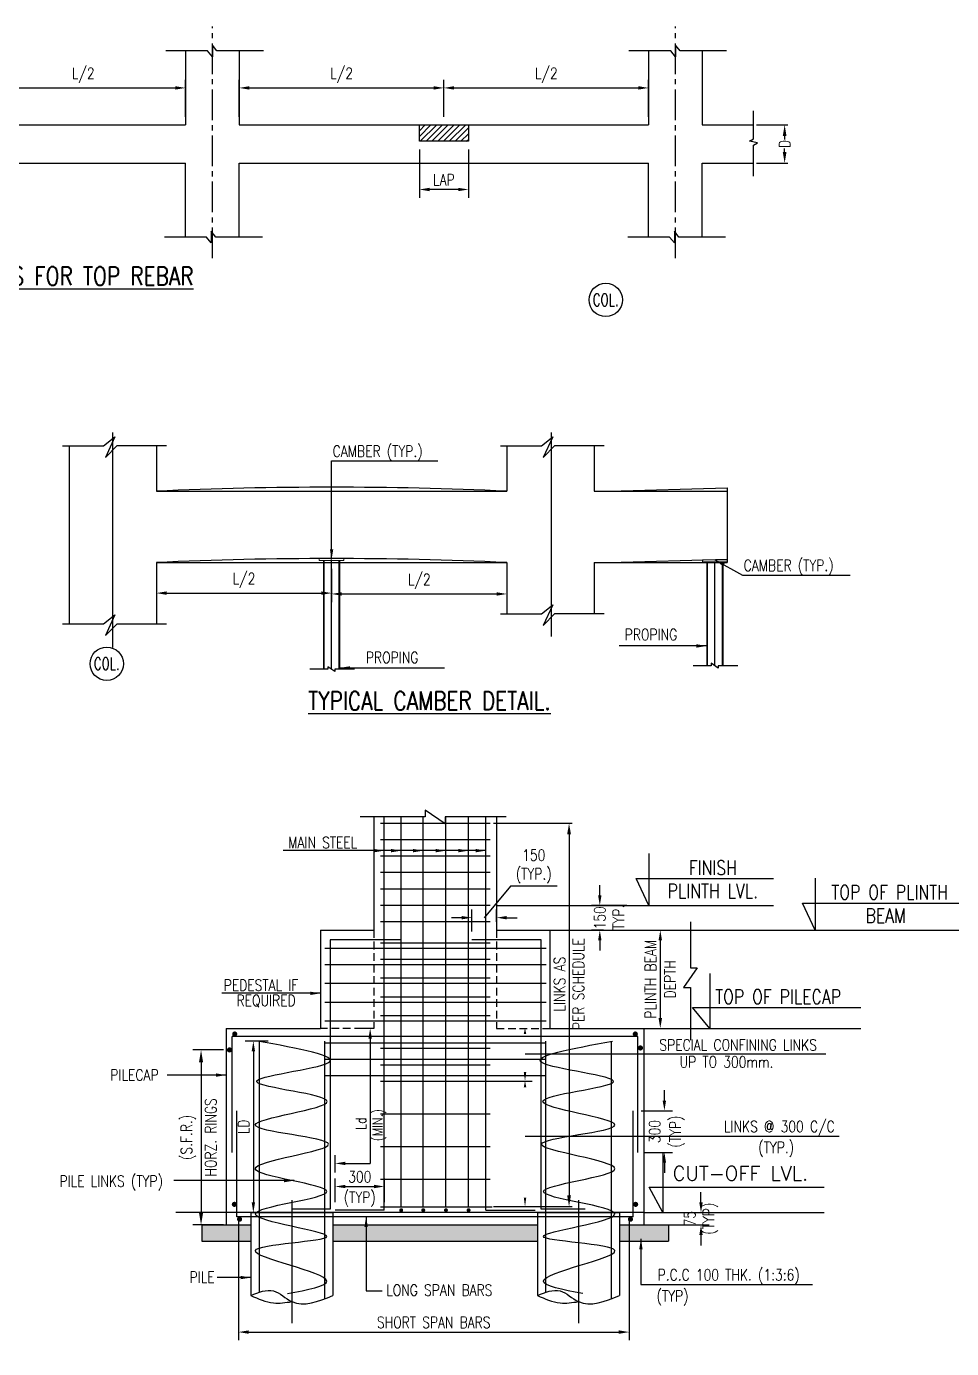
# Model space of a CAD drawing. Extents: x 324505 to 1272425, y -526289 to -156124.
# Drawn here: x 481814 to 504406, y -343049 to -310751 of the extents above; entities that cross this region are included whole.
import ezdxf
from ezdxf.enums import TextEntityAlignment as Align
from ezdxf.lldxf.tags import DXFTag

# ---------------------------------------------------------------- set-up
doc = ezdxf.new("R2010")
doc.units = 0
doc.header["$LTSCALE"] = 500
doc.header["$MEASUREMENT"] = 0
doc.header["$PDMODE"] = 35
doc.header["$PDSIZE"] = -15
doc.linetypes.add('CENTER2', pattern=[1.125, 0.75, -0.125, 0.125, -0.125])
doc.linetypes.add('HIDDEN2', pattern=[0.1875, 0.125, -0.0625])
doc.layers.get('DEFPOINTS').update_dxf_attribs({"color": 4})
for name, color, linetype in [('BEAM', 4, 'Continuous'), ('CEN', 8, 'CENTER'), ('COL', 1, 'Continuous'), ('col & circal', 8, 'CENTER2'), ('CUTOUT2', 9, 'Continuous'), ('DIM', 5, 'Continuous'), ('DIM1', 5, 'Continuous'), ('FOOT', 4, 'Continuous'), ('hat', 8, 'Continuous'), ('level', 3, 'Continuous'), ('LEVEL SECTION', 3, 'Continuous'), ('LINK', 2, 'Continuous'), ('P.C.C', 8, 'Continuous'), ('S- PILE', 2, 'HIDDEN'), ('S-COLUMN', 1, 'Continuous'), ('S-COLUMN CIRCLE', 9, 'Continuous'), ('S-COLUMN NO', 2, 'Continuous'), ('S-CONCRET LINE', 4, 'Continuous'), ('S-DIM-1', 5, 'Continuous'), ('S-GRIDE LINE', 8, 'CENTER'), ('S-R.C.C. PILE', 2, 'HIDDEN'), ('S-R.C.C. PILE CAP', 40, 'Continuous'), ('S-REINFORCEMENT', 6, 'Continuous'), ('S-TEXT-1', 4, 'Continuous'), ('S-TITLE', 6, 'Continuous'), ('TEXT NORMAL', 4, 'Continuous'), ('TXT1', 2, 'Continuous')]:
    doc.layers.add(name, color=color, linetype=linetype)
doc.layers.add('FOOTING TEXT', color=1, linetype='Continuous', lineweight=9)
doc.styles.add('ROMAND', font='simplex.shx')
doc.styles.add('ROMANS', font='simplex.shx', dxfattribs={"width": 0.8, "height": 275, "bigfont": 'bigfont.shx'})
doc.styles.add('ROMANS22', font='simplex.shx', dxfattribs={"width": 0.8})
doc.styles.add('ROMENT', font='simplex.shx', dxfattribs={"bigfont": 'bigfont.shx'})
tags = doc.linetypes.add('CENTER', pattern=[2, 1.25, -0.25, 0.25, -0.25]).pattern_tags.tags
tags[10:11] = [DXFTag(74, 4), DXFTag(75, 0), DXFTag(340, '0'), DXFTag(46, 1.0), DXFTag(50, 0.0), DXFTag(44, 0.0), DXFTag(45, 0.0)]
tags[8:9] = [DXFTag(74, 4), DXFTag(75, 0), DXFTag(340, '0'), DXFTag(46, 1.0), DXFTag(50, 0.0), DXFTag(44, 0.0), DXFTag(45, 0.0)]
tags[6:7] = [DXFTag(74, 4), DXFTag(75, 0), DXFTag(340, '0'), DXFTag(46, 1.0), DXFTag(50, 0.0), DXFTag(44, 0.0), DXFTag(45, 0.0)]
tags[4:5] = [DXFTag(74, 4), DXFTag(75, 0), DXFTag(340, '0'), DXFTag(46, 1.0), DXFTag(50, 0.0), DXFTag(44, 0.0), DXFTag(45, 0.0)]
tags = doc.linetypes.add('HIDDEN', pattern=[0.375, 0.25, -0.125]).pattern_tags.tags
tags[6:7] = [DXFTag(74, 4), DXFTag(75, 0), DXFTag(340, '0'), DXFTag(46, 1.0), DXFTag(50, 0.0), DXFTag(44, 0.0), DXFTag(45, 0.0)]
tags[4:5] = [DXFTag(74, 4), DXFTag(75, 0), DXFTag(340, '0'), DXFTag(46, 1.0), DXFTag(50, 0.0), DXFTag(44, 0.0), DXFTag(45, 0.0)]
doc.dimstyles.new('Copy of INT2TIMES', dxfattribs={"dimtxt": 300, "dimasz": 275, "dimexe": 75, "dimexo": 75, "dimgap": 40, "dimtad": 1, "dimdec": 0, "dimlfac": 0.5, "dimrnd": 5, "dimzin": 0, "dimdsep": 46, "dimtxsty": 'ROMANS', "dimcen": -1, "dimclrd": 5, "dimclre": 5, "dimclrt": 4, "dimadec": 0, "dimazin": 0, "dimtfac": 1, "dimtdec": 0, "dimtix": 1, "dimtofl": 0, "dimtmove": 2, "dimatfit": 3, "dimfxl": 0, "dimtolj": 1, "dimtzin": 0, "dimarcsym": 0})
doc.dimstyles.new('DIM 4-100', dxfattribs={"dimscale": 100, "dimtxt": 2.5, "dimasz": 2.5, "dimexe": 1, "dimexo": 1, "dimgap": 1, "dimtad": 1, "dimdec": 0, "dimlfac": 0.25, "dimzin": 0, "dimdsep": 46, "dimtxsty": 'ROMANS22', "dimcen": 2.5, "dimclrd": 5, "dimclre": 5, "dimclrt": 4, "dimadec": 0, "dimazin": 0, "dimtfac": 1, "dimtdec": 0, "dimtmove": 0, "dimatfit": 3, "dimfxl": 0, "dimtolj": 1, "dimtzin": 0, "dimarcsym": 0})
doc.dimstyles.new('dim100', dxfattribs={"dimtxt": 250, "dimasz": 250, "dimexe": 200, "dimexo": 200, "dimgap": 100, "dimtad": 1, "dimdec": 0, "dimzin": 0, "dimdsep": 46, "dimtxsty": 'ROMANS', "dimcen": 0, "dimclrd": 5, "dimclre": 5, "dimclrt": 4, "dimadec": 0, "dimazin": 0, "dimtfac": 1, "dimtdec": 0, "dimtix": 1, "dimtofl": 0, "dimtmove": 2, "dimatfit": 3, "dimfxl": 0, "dimtolj": 1, "dimtzin": 0, "dimlwd": -1, "dimlwe": -1, "dimarcsym": 0})
doc.dimstyles.new('dim25', dxfattribs={"dimtxt": 250, "dimasz": 250, "dimexe": 200, "dimexo": 200, "dimgap": 100, "dimtad": 1, "dimdec": 0, "dimlfac": 0.25, "dimzin": 0, "dimdsep": 46, "dimtxsty": 'ROMANS', "dimcen": 0, "dimclrd": 5, "dimclre": 5, "dimclrt": 4, "dimadec": 0, "dimazin": 0, "dimtfac": 1, "dimtdec": 0, "dimtix": 1, "dimtofl": 0, "dimtmove": 2, "dimatfit": 3, "dimfxl": 0, "dimtolj": 1, "dimtzin": 0, "dimlwd": -1, "dimlwe": -1, "dimarcsym": 0})
doc.dimstyles.new('dim33.33', dxfattribs={"dimtxt": 250, "dimasz": 250, "dimexe": 200, "dimexo": 200, "dimgap": 100, "dimtad": 1, "dimdec": 0, "dimlfac": 0.333331, "dimzin": 0, "dimdsep": 46, "dimtxsty": 'ROMANS', "dimcen": 0, "dimclrd": 5, "dimclre": 5, "dimclrt": 4, "dimadec": 0, "dimazin": 0, "dimtfac": 1, "dimtdec": 0, "dimtix": 1, "dimtofl": 0, "dimtmove": 2, "dimatfit": 3, "dimfxl": 0, "dimtolj": 1, "dimtzin": 0, "dimlwd": -1, "dimlwe": -1, "dimarcsym": 0})

# ---------------------------------------------------------------- blocks, each defined once
blk = doc.blocks.new('*D114')
at = {"layer": 'DEFPOINTS', "color": 0}
for p in [(499566, -313156), (500330, -313156), (499566, -314090)]:
    blk.add_point(p, dxfattribs=at)
at = {"layer": 'DIM', "color": 5, "lineweight": -2, "ltscale": 2}
for p, q in [((499641, -313156), (500405, -313156)), ((500330, -313431), (500330, -313509)), ((500330, -313815), (500330, -313736)), ((499641, -314090), (500405, -314090))]:
    blk.add_line(p, q, dxfattribs=at)
at = {"layer": 'DIM', "color": 5}
for points in [[(500376, -313431), (500284, -313431), (500330, -313156)], [(500284, -313815), (500376, -313815), (500330, -314090)]]:
    blk.add_solid(points, dxfattribs=at)
at = {"layer": 'DIM', "color": 4, "insert": (500330, -313623), "char_height": 275, "attachment_point": 5, "rotation": 90, "style": 'ROMANS'}
blk.add_mtext('\\A1;{D}', dxfattribs=at)
blk = doc.blocks.new('*D119')
at = {"layer": 'DEFPOINTS', "color": 0}
for p in [(485700, -312253), (480700, -313156), (485700, -313156)]:
    blk.add_point(p, dxfattribs=at)
at = {"layer": 'S-DIM-1', "color": 5}
for p, q in [((480700, -312956), (480700, -312053)), ((480950, -312253), (485450, -312253)), ((485700, -312956), (485700, -312053))]:
    blk.add_line(p, q, dxfattribs=at)
for points in [[(480950, -312211), (480950, -312294), (480700, -312253)], [(485450, -312294), (485450, -312211), (485700, -312253)]]:
    blk.add_solid(points, dxfattribs=at)
at = {"layer": 'S-DIM-1', "color": 4, "insert": (483200, -311943), "char_height": 275, "attachment_point": 5, "style": 'ROMANS'}
blk.add_mtext('\\A1;L/2', dxfattribs=at)
blk = doc.blocks.new('*D120')
at = {"layer": 'DEFPOINTS', "color": 0}
for p in [(492009, -312253), (487009, -313156), (492009, -313156)]:
    blk.add_point(p, dxfattribs=at)
at = {"layer": 'S-DIM-1', "color": 5}
for p, q in [((487009, -312956), (487009, -312053)), ((487259, -312253), (491759, -312253)), ((492009, -312956), (492009, -312053))]:
    blk.add_line(p, q, dxfattribs=at)
for points in [[(487259, -312211), (487259, -312294), (487009, -312253)], [(491759, -312294), (491759, -312211), (492009, -312253)]]:
    blk.add_solid(points, dxfattribs=at)
at = {"layer": 'S-DIM-1', "color": 4, "insert": (489509, -311943), "char_height": 275, "attachment_point": 5, "style": 'ROMANS'}
blk.add_mtext('\\A1;L/2', dxfattribs=at)
blk = doc.blocks.new('*D121')
at = {"layer": 'DEFPOINTS', "color": 0}
for p in [(497009, -312253), (492009, -313156), (497009, -313156)]:
    blk.add_point(p, dxfattribs=at)
at = {"layer": 'S-DIM-1', "color": 5}
for p, q in [((492009, -312956), (492009, -312053)), ((492259, -312253), (496759, -312253)), ((497009, -312956), (497009, -312053))]:
    blk.add_line(p, q, dxfattribs=at)
for points in [[(492259, -312211), (492259, -312294), (492009, -312253)], [(496759, -312294), (496759, -312211), (497009, -312253)]]:
    blk.add_solid(points, dxfattribs=at)
at = {"layer": 'S-DIM-1', "color": 4, "insert": (494509, -311943), "char_height": 275, "attachment_point": 5, "style": 'ROMANS'}
blk.add_mtext('\\A1;L/2', dxfattribs=at)
blk = doc.blocks.new('*D128')
at = {"layer": 'DEFPOINTS', "color": 0}
for p in [(491409, -313557), (492609, -313557), (491409, -314734)]:
    blk.add_point(p, dxfattribs=at)
at = {"layer": 'S-DIM-1', "color": 5}
for p, q in [((491409, -313757), (491409, -314934)), ((492609, -313757), (492609, -314934)), ((492359, -314734), (491659, -314734))]:
    blk.add_line(p, q, dxfattribs=at)
for points in [[(491659, -314693), (491659, -314776), (491409, -314734)], [(492359, -314776), (492359, -314693), (492609, -314734)]]:
    blk.add_solid(points, dxfattribs=at)
at = {"layer": 'S-DIM-1', "color": 4, "insert": (492009, -314497), "char_height": 275, "attachment_point": 5, "style": 'ROMANS'}
blk.add_mtext('\\A1;LAP', dxfattribs=at)
blk = doc.blocks.new('*D141')
at = {"layer": 'DEFPOINTS', "color": 0}
for p in [(495816, -332228), (496678, -332228), (496105, -332828)]:
    blk.add_point(p, dxfattribs=at)
at = {"layer": 'S-DIM-1', "color": 5}
for p, q in [((495816, -331978), (495816, -331728)), ((496478, -332228), (495616, -332228)), ((495905, -332828), (495616, -332828)), ((495816, -333078), (495816, -333328))]:
    blk.add_line(p, q, dxfattribs=at)
for points in [[(495774, -331978), (495857, -331978), (495816, -332228)], [(495857, -333078), (495774, -333078), (495816, -332828)]]:
    blk.add_solid(points, dxfattribs=at)
at = {"layer": 'S-DIM-1', "color": 4, "insert": (495816, -332528), "char_height": 275, "attachment_point": 5, "rotation": 90, "style": 'ROMANS'}
blk.add_mtext('\\A1;150', dxfattribs=at)
blk = doc.blocks.new('*D142')
at = {"layer": 'DEFPOINTS', "color": 0}
for p in [(486993, -339731), (496530, -339731), (496530, -342647)]:
    blk.add_point(p, dxfattribs=at)
at = {"layer": 'S-DIM-1', "color": 5}
for p, q in [((486993, -339931), (486993, -342847)), ((496530, -339931), (496530, -342847)), ((487243, -342647), (496280, -342647))]:
    blk.add_line(p, q, dxfattribs=at)
for points in [[(487243, -342605), (487243, -342689), (486993, -342647)], [(496280, -342689), (496280, -342605), (496530, -342647)]]:
    blk.add_solid(points, dxfattribs=at)
at = {"layer": 'S-DIM-1', "color": 4, "insert": (491761, -342410), "char_height": 275, "attachment_point": 5, "style": 'ROMANS'}
blk.add_mtext('\\A1;SHORT SPAN BARS', dxfattribs=at)
blk = doc.blocks.new('*D143')
at = {"layer": 'DEFPOINTS', "color": 0}
for p in [(487914, -335538), (487355, -339728), (487771, -339728)]:
    blk.add_point(p, dxfattribs=at)
at = {"layer": 'S-DIM-1', "color": 5}
for p, q in [((487714, -335538), (487155, -335538)), ((487355, -335788), (487355, -339478)), ((487571, -339728), (487155, -339728))]:
    blk.add_line(p, q, dxfattribs=at)
for points in [[(487397, -335788), (487314, -335788), (487355, -335538)], [(487314, -339478), (487397, -339478), (487355, -339728)]]:
    blk.add_solid(points, dxfattribs=at)
at = {"layer": 'S-DIM-1', "color": 4, "insert": (487118, -337633), "char_height": 275, "attachment_point": 5, "rotation": 90, "style": 'ROMANS'}
blk.add_mtext('\\A1;LD', dxfattribs=at)
blk = doc.blocks.new('*D144')
at = {"layer": 'DEFPOINTS', "color": 0}
for p in [(496894, -339728), (498287, -339728), (496894, -340028)]:
    blk.add_point(p, dxfattribs=at)
at = {"layer": 'S-DIM-1', "color": 5}
for p, q in [((498287, -339478), (498287, -339228)), ((497094, -339728), (498487, -339728)), ((497094, -340028), (498487, -340028)), ((498287, -340278), (498287, -340528))]:
    blk.add_line(p, q, dxfattribs=at)
for points in [[(498246, -339478), (498329, -339478), (498287, -339728)], [(498329, -340278), (498246, -340278), (498287, -340028)]]:
    blk.add_solid(points, dxfattribs=at)
at = {"layer": 'S-DIM-1', "color": 4, "insert": (498287, -339878), "char_height": 275, "attachment_point": 5, "rotation": 90, "style": 'ROMANS'}
blk.add_mtext('\\A1;75\\P(TYP)', dxfattribs=at)
blk = doc.blocks.new('*D147')
at = {"layer": 'DEFPOINTS', "color": 0}
for p in [(496635, -332828), (496635, -335228), (497293, -335228)]:
    blk.add_point(p, dxfattribs=at)
at = {"layer": 'S-DIM-1', "color": 5}
for p, q in [((496835, -332828), (497493, -332828)), ((497293, -333078), (497293, -334978)), ((496835, -335228), (497493, -335228))]:
    blk.add_line(p, q, dxfattribs=at)
for points in [[(497335, -333078), (497251, -333078), (497293, -332828)], [(497251, -334978), (497335, -334978), (497293, -335228)]]:
    blk.add_solid(points, dxfattribs=at)
at = {"layer": 'S-DIM-1', "color": 4, "char_height": 275, "attachment_point": 5, "rotation": 90, "style": 'ROMANS'}
for s, insert in [('\\A1;PLINTH BEAM ', (497056, -334028)), ('DEPTH', (497531, -334028))]:
    blk.add_mtext(s, dxfattribs=dict(at, insert=insert))
blk = doc.blocks.new('*D148')
at = {"layer": 'DEFPOINTS', "color": 0}
for p in [(490554, -339091), (489354, -339669), (490554, -339669)]:
    blk.add_point(p, dxfattribs=at)
at = {"layer": 'S-DIM-1', "color": 5}
for p, q in [((489354, -339469), (489354, -338891)), ((489604, -339091), (490304, -339091)), ((490554, -339469), (490554, -338891))]:
    blk.add_line(p, q, dxfattribs=at)
for points in [[(489604, -339049), (489604, -339132), (489354, -339091)], [(490304, -339132), (490304, -339049), (490554, -339091)]]:
    blk.add_solid(points, dxfattribs=at)
at = {"layer": 'S-DIM-1', "color": 4, "char_height": 275, "attachment_point": 5, "style": 'ROMANS'}
for s, insert in [('\\A1;300', (489954, -338853)), ('(TYP)', (489954, -339400))]:
    blk.add_mtext(s, dxfattribs=dict(at, insert=insert))
blk = doc.blocks.new('*D156')
at = {"layer": 'DEFPOINTS', "color": 0}
for p in [(493142, -330215), (493142, -339583), (495065, -339583)]:
    blk.add_point(p, dxfattribs=at)
at = {"layer": 'DIM', "color": 5, "lineweight": -2, "ltscale": 2}
for p, q in [((493217, -330215), (495140, -330215)), ((495065, -330490), (495065, -339308)), ((493217, -339583), (495140, -339583))]:
    blk.add_line(p, q, dxfattribs=at)
at = {"layer": 'DIM', "color": 5}
for points in [[(495111, -330490), (495019, -330490), (495065, -330215)], [(495019, -339308), (495111, -339308), (495065, -339583)]]:
    blk.add_solid(points, dxfattribs=at)
at = {"layer": 'DIM', "color": 4, "insert": (495064, -334147), "char_height": 275, "attachment_point": 5, "rotation": 90, "style": 'ROMANS'}
blk.add_mtext('\\A1;LINKS AS \\PPER SCHEDULE', dxfattribs=at)
blk = doc.blocks.new('*D157')
at = {"layer": 'DEFPOINTS', "color": 0}
for p in [(496629, -337240), (497393, -337240), (496694, -338258)]:
    blk.add_point(p, dxfattribs=at)
at = {"layer": 'S-DIM-1', "color": 5}
for p, q in [((497393, -336990), (497393, -336740)), ((496829, -337240), (497593, -337240)), ((496894, -338258), (497593, -338258)), ((497393, -338508), (497393, -338758))]:
    blk.add_line(p, q, dxfattribs=at)
for points in [[(497351, -336990), (497434, -336990), (497393, -337240)], [(497434, -338508), (497351, -338508), (497393, -338258)]]:
    blk.add_solid(points, dxfattribs=at)
at = {"layer": 'S-DIM-1', "color": 4, "char_height": 275, "attachment_point": 5, "rotation": 90, "style": 'ROMANS'}
for s, insert in [('\\A1;300', (497155, -337749)), ('(TYP)', (497702, -337749))]:
    blk.add_mtext(s, dxfattribs=dict(at, insert=insert))
blk = doc.blocks.new('*D158')
at = {"layer": 'DEFPOINTS', "color": 0}
for p in [(486830, -335755), (486078, -340028), (486830, -340028)]:
    blk.add_point(p, dxfattribs=at)
at = {"layer": 'DIM1', "color": 5, "linetype": 'ByBlock'}
for p, q in [((486630, -335755), (485878, -335755)), ((486078, -336055), (486078, -339728)), ((486630, -340028), (485878, -340028))]:
    blk.add_line(p, q, dxfattribs=at)
at = {"layer": 'DIM1', "color": 5}
for points in [[(486128, -336055), (486028, -336055), (486078, -335755)], [(486028, -339728), (486128, -339728), (486078, -340028)]]:
    blk.add_solid(points, dxfattribs=at)
at = {"layer": 'DIM1', "color": 4, "char_height": 275, "attachment_point": 5, "rotation": 90, "style": 'ROMANS'}
for s, insert in [('HORZ. RINGS', (486315, -337891)), ('\\A1;(S.F.R.)', (485768, -337891))]:
    blk.add_mtext(s, dxfattribs=dict(at, insert=insert))
blk = doc.blocks.new('*D848')
at = {"layer": 'DEFPOINTS', "color": 0}
for p in [(484987, -323847), (489266, -323799), (489266, -324594)]:
    blk.add_point(p, dxfattribs=at)
at = {"layer": 'S-DIM-1', "color": 5}
for p, q in [((484987, -324047), (484987, -324794)), ((489266, -323999), (489266, -324794)), ((485237, -324594), (489016, -324594))]:
    blk.add_line(p, q, dxfattribs=at)
for points in [[(485237, -324553), (485237, -324636), (484987, -324594)], [(489016, -324636), (489016, -324553), (489266, -324594)]]:
    blk.add_solid(points, dxfattribs=at)
at = {"layer": 'S-DIM-1', "color": 4, "insert": (487127, -324285), "char_height": 275, "attachment_point": 5, "style": 'ROMANS'}
blk.add_mtext('\\A1;{L/2}', dxfattribs=at)
blk = doc.blocks.new('*D849')
at = {"layer": 'DEFPOINTS', "color": 0}
for p in [(489266, -323799), (493546, -323847), (493546, -324615)]:
    blk.add_point(p, dxfattribs=at)
at = {"layer": 'S-DIM-1', "color": 5}
for p, q in [((489266, -323999), (489266, -324815)), ((493546, -324047), (493546, -324815)), ((489516, -324615), (493296, -324615))]:
    blk.add_line(p, q, dxfattribs=at)
for points in [[(489516, -324574), (489516, -324657), (489266, -324615)], [(493296, -324657), (493296, -324574), (493546, -324615)]]:
    blk.add_solid(points, dxfattribs=at)
at = {"layer": 'S-DIM-1', "color": 4, "insert": (491406, -324306), "char_height": 275, "attachment_point": 5, "style": 'ROMANS'}
blk.add_mtext('\\A1;{L/2}', dxfattribs=at)
blk = doc.blocks.new('*D1080')
at = {"layer": 'DEFPOINTS', "color": 0}
for p in [(492693, -332523), (493294, -332828), (492693, -333062)]:
    blk.add_point(p, dxfattribs=at)
at = {"layer": 'S-DIM-1', "color": 5}
for p, q in [((493631, -331751), (492993, -332523)), ((494774, -331751), (493631, -331751)), ((492693, -332862), (492693, -332323)), ((493294, -332628), (493294, -332323)), ((492443, -332523), (492193, -332523)), ((493544, -332523), (493794, -332523))]:
    blk.add_line(p, q, dxfattribs=at)
for points in [[(492443, -332565), (492443, -332482), (492693, -332523)], [(493544, -332482), (493544, -332565), (493294, -332523)]]:
    blk.add_solid(points, dxfattribs=at)
at = {"layer": 'S-DIM-1', "color": 4, "insert": (494203, -331271), "char_height": 275, "attachment_point": 5, "style": 'ROMANS'}
blk.add_mtext('\\A1;{150\\P(TYP.)}', dxfattribs=at)

msp = doc.modelspace()

# ---------------------------------------------------------------- hatches: boundary and pattern name
at = {"layer": 'BEAM'}
h = msp.add_hatch(dxfattribs=at)
h.set_pattern_fill('ANSI31', color=253, scale=800, style=0)
h.set_pattern_definition([(45, (-5160347.59, 1953975.87), (-70.7106781, 70.7106781), [])])
h.paths.add_polyline_path([(491408.949, -313156.005), (491408.949, -313557.116), (492608.949, -313557.116), (492608.949, -313156.005)])
at = {"layer": 'P.C.C', "linetype": 'Continuous'}
h = msp.add_hatch(dxfattribs=at)
h.set_pattern_fill('AR-CONC', color=8, scale=60, style=0)
h.set_pattern_definition([(50, (-1035469.02, -510300.05), (430.35611, -37.65128), [45, -495]), (355, (-1035469.02, -510300.05), (-83.2508, 451.31528), [36, -396]), (100.4514, (-1035433.16, -510303.2), (347.10563, 413.66373), [38.24411, -420.68527]), (46.1842, (-1035469, -510180.05), (640.34463, -99.3114), [67.5, -742.5]), (96.6356, (-1035415.66, -510188.3), (560.79762, 584.47072), [57.36617, -631.0278]), (351.1842, (-1035469, -510180.05), (560.79717, 584.47116), [54, -594]), (21, (-1035409.02, -510210.05), (358.14423, -241.571334), [45, -495]), (326, (-1035409.02, -510210.05), (145.9892, 435.09003), [36, -396]), (71.4514, (-1035379.18, -510230.2), (504.13358, 193.5183), [38.24411, -420.68527]), (37.5, (-1035469.02, -510300.05), (7.295913, 199.736312), [0, -391.2, 0, -402, 0, -397.5]), (7.5, (-1035469.02, -510300.05), (157.841722, 236.647027), [0, -229.2, 0, -382.2, 0, -151.5]), (327.5, (-1035602.82, -510300.05), (320.293462, -13.532923), [0, -150, 0, -468, 0, -621]), (317.5, (-1035662.82, -510300.05), (349.9117, 60.06299), [0, -195, 0, -310.8, 0, -441])])
h.paths.add_polyline_path([(494293.773, -340427.836), (494293.773, -340027.836), (489293.773, -340027.836), (489293.773, -340427.836)])
h.paths.add_polyline_path([(487293.773, -340427.836), (487293.773, -340027.836), (486693.773, -340027.836), (486093.773, -340027.836), (486093.773, -340427.836)])
h.paths.add_polyline_path([(496293.773, -340427.836), (497493.773, -340427.836), (497493.773, -340027.836), (496893.773, -340027.836), (496293.773, -340027.836)])

# ---------------------------------------------------------------- linework, layer by layer
at = {"layer": 'BEAM'}
msp.add_lwpolyline([(491408.949, -313156.005), (492608.949, -313156.005), (492608.949, -313557.116), (491408.949, -313557.116)], close=True, dxfattribs=at)
at = {"layer": 'CEN'}
for p, q in [((483920.181, -325924.412), (483920.181, -320668.687)), ((494632.403, -325652.045), (494632.403, -320668.687))]:
    msp.add_line(p, q, dxfattribs=at)
at = {"layer": 'CEN', "linetype": 'Continuous'}
msp.add_line((493141.582, -336514.674), (494160.582, -336514.674), dxfattribs=at)
at = {"layer": 'COL', "linetype": 'Continuous', "const_width": 48}
for points in [[(490941.549, -339668.836, 1), (490989.549, -339668.836, 1)], [(491479.966, -339668.836, 1), (491527.966, -339668.836, 1)], [(492034.792, -339668.836, 1), (492082.792, -339668.836, 1)], [(492587.404, -339668.836, 1), (492635.404, -339668.836, 1)]]:
    msp.add_lwpolyline(points, format="xyb", close=True, dxfattribs=at)
at = {"layer": 'col & circal', "linetype": 'CENTER2', "ltscale": 2}
for p, q in [((486354.568, -316415.173), (486354.568, -310751.048)), ((497663.331, -316415.173), (497663.331, -310751.048))]:
    msp.add_line(p, q, dxfattribs=at)
at = {"layer": 'CUTOUT2', "linetype": 'Continuous'}
for points in [[(487601.587, -311350.11), (486467.052, -311350.086), (486354.568, -311204.487), (486354.568, -311494.41), (486239.233, -311350.086), (485214.645, -311350.119)], [(498910.35, -311350.11), (497775.816, -311350.086), (497663.331, -311204.487), (497663.331, -311494.41), (497547.996, -311350.086), (496523.409, -311350.119)], [(499566.335, -314405.77), (499566.351, -313649.414), (499663.417, -313593.367), (499470.135, -313555.481), (499566.351, -313497.534), (499566.329, -312814.476)], [(487574.834, -315896.205), (486440.299, -315896.181), (486327.815, -315750.582), (486327.815, -316040.505), (486212.48, -315896.181), (485187.892, -315896.214)], [(498883.597, -315896.205), (497749.063, -315896.181), (497636.578, -315750.582), (497636.578, -316040.505), (497521.243, -315896.181), (496496.656, -315896.214)]]:
    msp.add_lwpolyline(points, dxfattribs=at)
at = {"layer": 'DIM', "color": 5}
for p, q in [((490194.908, -335227.836), (490007.908, -335227.836)), ((490207.908, -335477.836), (490207.908, -338526.049)), ((489353.773, -338752.052), (489353.773, -338326.049)), ((489603.773, -338526.049), (490207.908, -338526.049))]:
    msp.add_line(p, q, dxfattribs=at)
at = {"layer": 'DIM'}
for p, q in [((493989.613, -335851.203), (501335.436, -335851.203)), ((493989.613, -337864.203), (501661.936, -337864.203))]:
    msp.add_line(p, q, dxfattribs=at)
at = {"layer": 'DIM', "color": 8, "elevation": 244.169}
for points in [[(489823.641, -326450.843), (489347.652, -326450.843), (489347.652, -326509.07), (489177.266, -326392.615), (489177.266, -326450.843), (488734.141, -326450.843)], [(499184.346, -326367.944), (498708.356, -326367.944), (498708.356, -326426.171), (498537.97, -326309.716), (498537.97, -326367.944), (498094.846, -326367.944)]]:
    msp.add_lwpolyline(points, dxfattribs=at)
at = {"layer": 'DIM', "color": 8}
msp.add_lwpolyline([(493527.714, -330062.178), (492037.182, -330062.178), (492037.182, -330228.542), (491550.365, -329895.814), (491550.365, -330062.178), (489962.07, -330062.178)], dxfattribs=at)
at = {"layer": 'DIM', "flags": 128}
for points in [[(493989.613, -336291.397, 61.213, 0, 0), (493989.613, -336514.674, 0, 0, 0), (493989.613, -336202.642, 0, 0, 0), (493989.613, -335214.957, 0, 61.213, 0), (493989.613, -335367.887, 0, 0, 0)], [(493989.613, -339359.824, 61.213, 0, 0), (493989.613, -339583.101, 0, 0, 0), (493989.613, -338302.359, 0, 0, 0), (493989.613, -336514.674, 0, 61.213, 0), (493989.613, -336667.604, 0, 0, 0)]]:
    msp.add_lwpolyline(points, format="xyseb", dxfattribs=at)
at = {"layer": 'DIM', "color": 5}
for points in [[(490166.241, -335477.836), (490249.574, -335477.836), (490207.908, -335227.836)], [(489603.773, -338484.382), (489603.773, -338567.716), (489353.773, -338526.049)]]:
    msp.add_solid(points, dxfattribs=at)
at = {"layer": 'FOOT', "color": 8, "linetype": 'HIDDEN', "ltscale": 5}
msp.add_line((496893.773, -339727.836), (486693.773, -339727.836), dxfattribs=at)
at = {"layer": 'FOOTING TEXT', "ltscale": 120, "const_width": 62.5}
for points in [[(486869.504, -335365.24, -1), (486932.004, -335365.24, -1)], [(496713.672, -335365.24, 1), (496651.172, -335365.24, 1)], [(486741.425, -335754.676, 1), (486803.925, -335754.676, 1)], [(496777.04, -335705.996, 1), (496839.54, -335705.996, 1)], [(486860.642, -339526.355, 1), (486923.142, -339526.355, 1)], [(496660.057, -339526.355, 1), (496722.557, -339526.355, 1)], [(486986.951, -339889.932, 1), (487049.451, -339889.932, 1)], [(496596.207, -339889.932, -1), (496533.707, -339889.932, -1)]]:
    msp.add_lwpolyline(points, format="xyb", close=True, dxfattribs=at)
at = {"layer": 'hat', "elevation": 0}
for points in [[(482698.37, -320998.053), (483698.715, -320998.053), (483975.284, -320774.115), (483743.572, -321281.709), (484027.613, -320990.59), (485231.359, -320990.59)], [(493390.572, -320998.053), (494390.914, -320998.053), (494667.486, -320774.115), (494435.771, -321281.709), (494719.812, -320990.59), (495923.561, -320990.59)], [(493390.572, -325101.954), (494390.914, -325101.954), (494667.486, -324878.016), (494435.771, -325385.61), (494719.812, -325094.491), (495923.561, -325094.491)], [(482698.37, -325348.596), (483698.715, -325348.596), (483975.284, -325124.657), (483743.572, -325632.255), (484027.613, -325341.132), (485231.359, -325341.132)]]:
    msp.add_lwpolyline(points, dxfattribs=at)
at = {"layer": 'level', "color": 2}
for points in [[(497011.893, -330955.043), (497011.893, -332227.836), (496704.961, -331568.199), (500060.315, -331568.199)], [(501074.458, -331555.043), (501074.458, -332827.836), (500767.526, -332168.199), (504589.881, -332168.199)], [(498499.876, -333886.903), (498499.876, -335227.836), (498082.27, -334715.209), (502186.979, -334715.209)]]:
    msp.add_lwpolyline(points, dxfattribs=at)
at = {"layer": 'LEVEL SECTION'}
msp.add_lwpolyline([(497357.874, -338277.31), (497357.874, -339727.836), (497023.789, -339102.749), (501291.277, -339102.749)], dxfattribs=at)
at = {"layer": 'LINK'}
for p, q in [((490461.036, -330214.674), (493141.582, -330214.674)), ((490461.036, -330614.674), (493141.582, -330614.674)), ((490461.036, -331014.674), (493141.582, -331014.674)), ((490461.036, -331414.674), (493141.582, -331414.674)), ((490461.036, -331814.674), (493141.582, -331814.674)), ((490461.036, -332214.674), (493141.582, -332214.674)), ((490461.036, -332614.674), (493141.582, -332614.674)), ((490461.036, -333137.191), (493141.582, -333137.191)), ((490461.036, -333534.674), (493141.582, -333534.674)), ((490461.036, -333994.674), (493141.582, -333994.674)), ((490461.036, -334454.674), (493141.582, -334454.674)), ((490461.036, -334914.674), (493141.582, -334914.674)), ((490461.036, -335714.674), (493141.582, -335714.674)), ((490461.036, -336114.674), (493141.582, -336114.674)), ((490461.036, -336514.674), (493141.582, -336514.674)), ((490461.036, -337314.674), (493141.582, -337314.674)), ((490461.036, -338114.674), (493141.582, -338114.674)), ((490461.036, -338914.674), (493141.582, -338914.674)), ((490463.436, -339583.101), (493186.567, -339583.101))]:
    msp.add_line(p, q, dxfattribs=at)
at = {"layer": 'LINK', "color": 3}
for p, q in [((489102.255, -333269.201), (494504.968, -333269.201)), ((489102.255, -333666.683), (494504.968, -333666.683)), ((489102.255, -334126.683), (494504.968, -334126.683)), ((489102.255, -334586.683), (494504.968, -334586.683)), ((489102.255, -335046.683), (494504.968, -335046.683)), ((489102.255, -335578.693), (494504.968, -335578.693)), ((489102.255, -335978.693), (494504.968, -335978.693)), ((489102.255, -336378.693), (494504.968, -336378.693))]:
    msp.add_line(p, q, dxfattribs=at)
at = {"layer": 'P.C.C', "color": 8, "linetype": 'Continuous'}
for p, q in [((486093.773, -340027.836), (486093.773, -340427.836)), ((486093.773, -340027.836), (486693.773, -340027.836)), ((496893.773, -340027.836), (497493.773, -340027.836)), ((497493.773, -340027.836), (497493.773, -340427.836)), ((486093.773, -340427.836), (487293.773, -340427.836)), ((489293.773, -340427.836), (494293.773, -340427.836)), ((496293.773, -340427.836), (497493.773, -340427.836))]:
    msp.add_line(p, q, dxfattribs=at)
at = {"layer": 'S- PILE', "color": 8, "linetype": 'Continuous'}
for points in [[(488189.324, -341703.213), (489150.158, -341402.618), (487405.066, -340656.334), (489150.153, -340309.926), (487405.068, -339763.031), (489150.264, -339214.266), (487402.839, -338657.716), (489193.58, -338058.28), (487403.64, -337588.063), (489159.749, -337012.546), (487437.762, -336534.552), (489187.351, -336064.715), (487458.866, -335540.781)], [(495398.222, -341703.213), (494437.388, -341402.618), (496182.48, -340656.334), (494437.393, -340309.926), (496182.478, -339763.031), (494437.283, -339214.266), (496184.707, -338657.716), (494393.966, -338058.28), (496183.907, -337588.063), (494427.798, -337012.546), (496149.784, -336534.552), (494400.195, -336064.715), (496128.68, -335540.781)]]:
    msp.add_spline(points, degree=3, dxfattribs=at)
at = {"layer": 'S-COLUMN', "color": 10, "ltscale": 2}
for p, q in [((482853.515, -320998.053), (482853.515, -325348.596)), ((484986.847, -320990.59), (484986.847, -322103.468)), ((493545.717, -320998.053), (493545.717, -322103.468)), ((495679.049, -320990.59), (495679.049, -322103.468)), ((484986.847, -323846.75), (484986.847, -325341.132)), ((493545.717, -323846.75), (493545.717, -325101.954)), ((495679.049, -323846.75), (495679.049, -325094.491))]:
    msp.add_line(p, q, dxfattribs=at)
at = {"layer": 'S-COLUMN CIRCLE'}
for centre in [(495960.32, -317430.873), (495960.32, -317430.873), (483774.895, -326320.422), (483774.895, -326320.422)]:
    msp.add_circle(centre, 407.525, dxfattribs=at)
at = {"layer": 'S-CONCRET LINE', "color": 130}
for p, q in [((485700.186, -311349.449), (485700.186, -313156.005)), ((487008.949, -311349.449), (487008.949, -313156.005)), ((497008.949, -311349.449), (497008.949, -313156.005)), ((498317.713, -311349.449), (498317.713, -313156.005)), ((475700.186, -313156.005), (485700.186, -313156.005)), ((475700.186, -313156.005), (485700.186, -313156.005)), ((487008.949, -313156.005), (497008.949, -313156.005)), ((498317.713, -313156.005), (499566.34, -313156.005)), ((475700.186, -314089.641), (485700.186, -314089.641)), ((485700.186, -315896.198), (485700.186, -314089.641)), ((487008.949, -315896.198), (487008.949, -314089.641)), ((487008.949, -314089.641), (497008.949, -314089.641)), ((497008.949, -315896.198), (497008.949, -314089.641)), ((498317.713, -314089.641), (499566.34, -314089.641)), ((498317.713, -315896.198), (498317.713, -314089.641)), ((484986.847, -322103.468), (493545.717, -322103.468)), ((495679.049, -322103.468), (498926.987, -322103.468)), ((498926.987, -322103.468), (498926.987, -323846.75)), ((484986.847, -323846.75), (493545.717, -323846.75)), ((495679.049, -323846.75), (498926.987, -323846.75))]:
    msp.add_line(p, q, dxfattribs=at)
at = {"layer": 'S-CONCRET LINE', "color": 8, "linetype": 'HIDDEN', "ltscale": 2}
msp.add_line((498926.987, -322023.002), (498926.987, -322103.468), dxfattribs=at)
at = {"layer": 'S-CONCRET LINE', "color": 130, "linetype": 'Continuous'}
for p, q in [((490293.773, -330062.178), (490293.773, -332827.836)), ((493293.773, -330062.178), (493293.773, -332827.836)), ((488993.773, -332827.836), (490293.773, -332827.836)), ((488993.773, -332827.836), (488993.773, -335227.836)), ((493293.773, -332827.836), (494593.773, -332827.836)), ((494593.773, -332827.836), (498028.134, -332827.836)), ((494593.773, -332827.836), (494593.773, -335227.836)), ((486693.773, -335227.836), (488993.773, -335227.836)), ((486693.773, -335227.836), (486693.773, -340027.836)), ((494593.773, -335227.836), (498028.134, -335227.836))]:
    msp.add_line(p, q, dxfattribs=at)
at = {"layer": 'S-CONCRET LINE', "color": 4, "linetype": 'Continuous'}
for p, q in [((496893.773, -335227.836), (496893.773, -340027.836)), ((486693.773, -340027.836), (487293.773, -340027.836)), ((489293.773, -340027.836), (494293.773, -340027.836)), ((496293.773, -340027.836), (496893.773, -340027.836))]:
    msp.add_line(p, q, dxfattribs=at)
at = {"layer": 'S-CONCRET LINE', "color": 8, "linetype": 'HIDDEN', "ltscale": 2, "elevation": 0}
for points in [[(495679.049, -322103.468), (496048.658, -322103.468), (498926.987, -322023.002)], [(495679.049, -323846.75), (496048.658, -323846.75), (498926.987, -323766.284)]]:
    msp.add_lwpolyline(points, dxfattribs=at)
at = {"layer": 'S-CONCRET LINE', "color": 8, "linetype": 'HIDDEN', "ltscale": 2}
for centre in [(489266.282, -417438.629), (489266.282, -419181.911)]:
    msp.add_arc(centre, 95431.161, 87.42981398, 92.57018602, dxfattribs=at)
at = {"layer": 'S-GRIDE LINE', "ltscale": 250}
for p, q in [((489266.282, -326453.456, 244.169), (489266.282, -323798.75, 432.352)), ((498626.987, -326370.557, 244.169), (498626.987, -323831.057, 432.352))]:
    msp.add_line(p, q, dxfattribs=at)
at = {"layer": 'S-R.C.C. PILE', "color": 8, "linetype": 'CENTER2', "ltscale": 8}
for p, q in [((488293.773, -339425.437), (488293.773, -342482.423)), ((495293.773, -339425.437), (495293.773, -342482.423))]:
    msp.add_line(p, q, dxfattribs=at)
at = {"layer": 'S-R.C.C. PILE', "color": 4, "linetype": 'ByBlock', "ltscale": 2}
for p, q in [((487293.773, -339727.836), (487293.773, -341752.274)), ((489293.773, -339727.836), (489293.773, -341752.274)), ((494293.773, -339727.836), (494293.773, -341752.274)), ((496293.773, -339727.836), (496293.773, -341752.274))]:
    msp.add_line(p, q, dxfattribs=at)
at = {"layer": 'S-R.C.C. PILE', "color": 8, "linetype": 'HIDDEN', "ltscale": 8}
for p, q in [((487293.773, -339727.836), (489293.773, -339727.836)), ((494293.773, -339727.836), (496293.773, -339727.836))]:
    msp.add_line(p, q, dxfattribs=at)
at = {"layer": 'S-R.C.C. PILE', "color": 4, "linetype": 'ByBlock', "ltscale": 2}
msp.add_spline([(487293.773, -341752.274), (487846.657, -341641.294), (488293.773, -341903.392), (489293.773, -341752.274)], degree=3, dxfattribs=at)
for points, knots in [([(494293.773, -341752.274), (494485.168, -341673.755), (494852.468, -341523.073), (495411.266, -342119.127), (495942.52, -341898.288), (496293.773, -341752.274)], [0, 0, 0, 0, 563.912213843, 1082.186594709, 2093.54048626, 2093.54048626, 2093.54048626, 2093.54048626]), ([(487293.773, -341752.274), (487475.261, -341834.465), (487796.438, -341979.915), (488143.981, -341926.312), (488293.773, -341903.392)], [0, 0, 0, 0, 145.596522581, 257.659593306, 257.659593306, 257.659593306, 257.659593306]), ([(494293.773, -341752.274), (494475.261, -341834.465), (494796.438, -341979.915), (495143.981, -341926.312), (495293.773, -341903.392)], [0, 0, 0, 0, 145.596522581, 257.659593306, 257.659593306, 257.659593306, 257.659593306])]:
    msp.add_open_spline(points, degree=3, knots=knots, dxfattribs=at)
at = {"layer": 'S-R.C.C. PILE CAP', "color": 8, "linetype": 'HIDDEN2', "ltscale": 3}
for points in [[(490293.773, -332827.836), (490293.773, -335227.836), (488993.773, -335227.836)], [(493293.773, -332827.836), (493293.773, -335227.836), (494593.773, -335227.836)]]:
    msp.add_lwpolyline(points, dxfattribs=at)
at = {"layer": 'S-REINFORCEMENT', "lineweight": 0}
for p, q in [((489066.282, -326450.843, 244.286), (489066.282, -323798.75, 432.352)), ((489466.282, -326450.843, 244.286), (489466.282, -323798.75, 432.352)), ((498426.987, -326367.944, 244.286), (498426.987, -323831.057, 432.352)), ((498826.987, -326367.944, 244.286), (498826.987, -323831.057, 432.352))]:
    msp.add_line(p, q, dxfattribs=at)
at = {"layer": 'S-REINFORCEMENT', "color": 8, "linetype": 'HIDDEN', "lineweight": 0, "ltscale": 250}
for p, q in [((489086.282, -326450.843, 244.286), (489086.282, -323798.75, 432.352)), ((489446.282, -326450.843, 244.286), (489446.282, -323798.75, 432.352)), ((498446.987, -326367.944, 244.286), (498446.987, -323831.057, 432.352)), ((498806.987, -326367.944, 244.286), (498806.987, -323831.057, 432.352))]:
    msp.add_line(p, q, dxfattribs=at)
at = {"layer": 'S-REINFORCEMENT'}
for p, q in [((490553.773, -339668.836), (490553.773, -330062.178)), ((490965.549, -339583.101), (490965.549, -330062.178)), ((491503.966, -339583.101), (491503.966, -330062.178)), ((492058.792, -339583.101), (492058.792, -330062.178)), ((492611.404, -339583.101), (492611.404, -330062.178)), ((493033.773, -339668.836), (493033.773, -330062.178)), ((496745.359, -335427.836), (486836.856, -335427.836)), ((486836.856, -338257.588), (486836.856, -335427.836)), ((496745.359, -338257.588), (496745.359, -335427.836)), ((486955.505, -339827.836), (486955.505, -337240.452)), ((496628.562, -339827.836), (496628.562, -337240.452)), ((490553.773, -339668.836), (489353.773, -339668.836)), ((493033.773, -339668.836), (494233.773, -339668.836)), ((496628.562, -339827.836), (486955.505, -339827.836))]:
    msp.add_line(p, q, dxfattribs=at)
at = {"layer": 'S-REINFORCEMENT', "color": 5, "linetype": 'HIDDEN', "ltscale": 2}
for p, q in [((487493.773, -335538.236), (487493.773, -341675.188)), ((489093.773, -335538.236), (489093.773, -341833.594)), ((494493.773, -335538.236), (494493.773, -341675.188)), ((496093.773, -335538.236), (496093.773, -341833.594))]:
    msp.add_line(p, q, dxfattribs=at)
at = {"layer": 'S-REINFORCEMENT', "lineweight": 0}
for points in [[(488966.282, -323750.75), (489566.282, -323750.75), (489566.282, -323798.75), (488966.282, -323798.75)], [(498326.987, -323783.057), (498926.987, -323783.057), (498926.987, -323831.057), (498326.987, -323831.057)]]:
    msp.add_lwpolyline(points, close=True, dxfattribs=at)
at = {"layer": 'S-REINFORCEMENT'}
for points in [[(490965.549, -333061.836), (489227.773, -333061.836), (489227.773, -339645.704), (488297.773, -339645.704)], [(495460.807, -339645.704), (494380.807, -339645.704), (494380.807, -333061.836), (492692.788, -333061.836)]]:
    msp.add_lwpolyline(points, dxfattribs=at)
at = {"layer": 'TEXT NORMAL', "color": 3}
for p, q in [((493293.773, -332227.836), (500060.315, -332227.836)), ((498028.134, -332827.836), (504589.881, -332827.836)), ((497929.076, -335227.836), (502186.979, -335227.836)), ((487293.773, -339727.836), (485460.085, -339727.836)), ((496893.773, -339727.836), (501291.277, -339727.836))]:
    msp.add_line(p, q, dxfattribs=at)
at = {"layer": 'TEXT NORMAL', "color": 8}
msp.add_lwpolyline([(498028.134, -332621.884), (498028.134, -333744.644), (498194.498, -333744.644), (497861.77, -334231.461), (498028.134, -334231.461), (498028.134, -335513.801)], dxfattribs=at)

# ---------------------------------------------------------------- texts
at = {"layer": 'DIM', "color": 4, "style": 'ROMANS', "width": 0.8}
msp.add_text('(MIN.)', height=250, rotation=90, dxfattribs=at).set_placement((490512.424, -337984.601))
at = {"layer": 'DIM', "color": 4, "insert": (489982.908, -337555.254), "char_height": 250, "attachment_point": 5, "rotation": 90, "style": 'ROMANS'}
msp.add_mtext('\\A1;Ld', dxfattribs=at)
at = {"layer": 'S-COLUMN NO', "style": 'ROMANS', "width": 0.7}
for p in [(495960.32, -317430.873), (483774.895, -326320.422)]:
    msp.add_text('COL.', height=300, dxfattribs=at).set_placement(p, align=Align.MIDDLE)
at = {"layer": 'S-TEXT-1', "style": 'ROMENT', "width": 0.8}
for p in [(489293.411, -321266.247), (499330.411, -324054.504)]:
    msp.add_text('CAMBER (TYP.)', height=275, dxfattribs=at).set_placement(p)
for p in [(496424.699, -325608.532, 284222.269), (490104.37, -326168.032, 284222.269)]:
    msp.add_text('PROPING', height=275, dxfattribs=at).set_placement(p, align=Align.MIDDLE_LEFT)
at = {"layer": 'S-TEXT-1', "linetype": 'ByBlock', "style": 'ROMANS', "width": 0.8}
for s, p in [('MAIN STEEL', (489050.03, -330688.652)), ('SPECIAL CONFINING LINKS', (499194.695, -335632.908)), ('UP TO 300mm.', (498910.672, -336047.93)), (' LINKS @ 300 C/C', (500123.695, -337645.908)), ('(TYP.)', (500123.695, -338155.408))]:
    msp.add_text(s, height=275, dxfattribs=at).set_placement(p, align=Align.MIDDLE)
msp.add_text('TYP.', height=275, rotation=90, dxfattribs=at).set_placement((496270.643, -332512.108), align=Align.MIDDLE)
for s, p in [('PEDESTAL IF', (486632.982, -334311.021)), (' REQUIRED', (486794.637, -334683.199)), ('PILECAP', (483862.282, -336504.369)), ('PILE LINKS (TYP)', (482620.799, -339096.867)), ('P.C.C 100 THK. (1:3:6)', (497228.8, -341387.078)), ('PILE', (485798.864, -341445.22)), ('LONG SPAN BARS', (490599.839, -341758.957)), ('(TYP)', (497201.221, -341903.224))]:
    msp.add_text(s, height=275, dxfattribs=at).set_placement(p)
at = {"layer": 'S-TITLE', "style": 'ROMANS', "width": 0.8}
for s, p in [('%%UTYPICAL LAPPING DETAILS FOR TOP REBAR', (480754.582, -316848.517)), ('%%UTYPICAL CAMBER DETAIL.', (491654.574, -327223.987))]:
    msp.add_text(s, height=450, dxfattribs=at).set_placement(p, align=Align.MIDDLE_CENTER)
at = {"layer": 'TXT1', "style": 'ROMAND', "width": 0.8}
for s, p in [('FINISH', (498575.646, -331302.532)), ('PLINTH LVL.', (498575.646, -331870.813)), ('TOP OF PLINTH', (502893.712, -331902.532)), ('BEAM', (502796.712, -332470.813))]:
    msp.add_text(s, height=350, dxfattribs=at).set_placement(p, align=Align.MIDDLE)
msp.add_text('TOP OF PILECAP', height=350, dxfattribs=at).set_placement((498634.817, -334630.823))
at = {"layer": 'TXT1', "insert": (497593.636, -338770.194), "char_height": 350, "attachment_point": 4, "style": 'ROMAND'}
msp.add_mtext('CUT-OFF LVL.', dxfattribs=at)

# ---------------------------------------------------------------- dimensions: what is measured, and where the dimension line sits
at = {"layer": 'DIM', "ltscale": 2}
dim = msp.add_linear_dim(base=(500330.007, -313156.005), p1=(499566.34, -314089.641), p2=(499566.34, -313156.005), angle=90, text='{D}', dimstyle='Copy of INT2TIMES', dxfattribs=at)
dim.commit()
dim.dimension.update_dxf_attribs({"geometry": '*D114', "text_midpoint": (500330.007, -313622.823), "dimtype": 160})
dim = msp.add_linear_dim(base=(495064.919, -339583.101), p1=(493141.582, -330214.674), p2=(493141.582, -339583.101), angle=90, text='LINKS AS \\XPER SCHEDULE', dimstyle='Copy of INT2TIMES', override={"dimtxt": 275, "dimtxsty": 'ROMANS', "dimtmove": 1}, dxfattribs=at)
dim.commit()
dim.dimension.update_dxf_attribs({"geometry": '*D156', "text_midpoint": (495471.092, -334146.675), "dimtype": 160})
at = {"layer": 'DIM1', "color": 5, "linetype": 'ByBlock'}
dim = msp.add_linear_dim(base=(486077.619, -340027.836), p1=(486829.592, -335754.676), p2=(486829.592, -340027.836), angle=90, text='(S.F.R.)\\XHORZ. RINGS', dimstyle='dim25', override={"dimtxt": 300, "dimasz": 300}, dxfattribs=at)
dim.commit()
dim.dimension.update_dxf_attribs({"geometry": '*D158', "text_midpoint": (486077.619, -337891.256)})
at = {"layer": 'S-DIM-1'}
for base, p1, p2, text, override, picture, middle in [((485700.186, -312252.727), (480700.186, -313156.005), (485700.186, -313156.005), 'L/2', {"dimarcsym": 1}, '*D119', (483200.186, -311943.203)), ((492008.949, -312252.727), (487008.949, -313156.005), (492008.949, -313156.005), 'L/2', {"dimarcsym": 1}, '*D120', (489508.949, -311943.203)), ((497008.949, -312252.727), (492008.949, -313156.005), (497008.949, -313156.005), 'L/2', {"dimarcsym": 1}, '*D121', (494508.949, -311943.203)), ((489266.282, -324594.472), (484986.847, -323846.75), (489266.282, -323798.75), '{L/2}', {"dimtxsty": 'ROMANS', "dimarcsym": 1}, '*D848', (487126.564, -324284.949)), ((493545.717, -324615.306), (489266.282, -323798.75), (493545.717, -323846.75), '{L/2}', {"dimtxsty": 'ROMANS', "dimarcsym": 1}, '*D849', (491406, -324305.782))]:
    dim = msp.add_linear_dim(base=base, p1=p1, p2=p2, text=text, dimstyle='dim100', override=override, dxfattribs=at)
    dim.commit()
    dim.dimension.update_dxf_attribs({"geometry": picture, "text_midpoint": middle})
dim = msp.add_linear_dim(base=(491408.949, -314734.354), p1=(492608.949, -313557.116), p2=(491408.949, -313557.116), angle=180, text='LAP', dimstyle='dim100', override={"dimarcsym": 1}, dxfattribs=at)
dim.commit()
dim.dimension.update_dxf_attribs({"geometry": '*D128', "text_midpoint": (492008.949, -314496.854)})
dim = msp.add_linear_dim(base=(492692.788, -332523.32), p1=(493293.773, -332827.836), p2=(492692.788, -333061.836), text='{<>\\X(TYP.)}', dimstyle='dim25', override={"dimtxsty": 'ROMANS', "dimtmove": 1}, dxfattribs=at)
dim.commit()
dim.dimension.update_dxf_attribs({"geometry": '*D1080', "text_midpoint": (493731.153, -331750.915), "dimtype": 160})
dim = msp.add_linear_dim(base=(495815.596, -332227.836), p1=(496104.96, -332827.836), p2=(496677.503, -332227.836), angle=90, dimstyle='dim25', dxfattribs=at)
dim.commit()
dim.dimension.update_dxf_attribs({"geometry": '*D141', "text_midpoint": (495815.596, -332527.836), "dimtype": 160})
for base, p1, p2, text, picture, middle in [((497293.045, -335227.836), (496634.684, -332827.836), (496634.684, -335227.836), 'PLINTH BEAM \\XDEPTH', '*D147', (497293.045, -334027.836)), ((487355.223, -339727.836), (487914.002, -335538.236), (487771.427, -339727.836), 'LD', '*D143', (487117.723, -337633.036)), ((497392.801, -337240.452), (496693.773, -338257.588), (496628.562, -337240.452), '300\\X(TYP)', '*D157', (497392.801, -337749.02))]:
    dim = msp.add_linear_dim(base=base, p1=p1, p2=p2, angle=90, text=text, dimstyle='dim25', dxfattribs=at)
    dim.commit()
    dim.dimension.update_dxf_attribs({"geometry": picture, "text_midpoint": middle})
for base, p1, p2, text, dimstyle, picture, middle in [((490553.773, -339090.556), (489353.773, -339668.836), (490553.773, -339668.836), '<>\\X(TYP)', 'dim25', '*D148', (489953.773, -339090.556)), ((496529.718, -342647.08), (486992.617, -339731.274), (496529.718, -339731.274), 'SHORT SPAN BARS', 'dim33.33', '*D142', (491761.167, -342409.58))]:
    dim = msp.add_linear_dim(base=base, p1=p1, p2=p2, text=text, dimstyle=dimstyle, dxfattribs=at)
    dim.commit()
    dim.dimension.update_dxf_attribs({"geometry": picture, "text_midpoint": middle})
dim = msp.add_linear_dim(base=(498287.39, -339727.836), p1=(496893.773, -340027.836), p2=(496893.773, -339727.836), angle=90, text='<>\\X(TYP)', dimstyle='dim25', override={"dimtxsty": 'ROMANS'}, dxfattribs=at)
dim.commit()
dim.dimension.update_dxf_attribs({"geometry": '*D144', "text_midpoint": (498287.39, -339877.836), "dimtype": 160})

# ---------------------------------------------------------------- leaders
at = {"layer": 'DIM'}
for points, dimstyle in [([(490553.773, -330885.486), (488081.908, -330885.486)], 'dim25'), ([(492611.404, -330885.486), (488262.039, -330885.486)], 'dim25'), ([(490965.549, -330885.486), (488493.683, -330885.486)], 'dim25'), ([(493033.773, -330885.486), (488684.408, -330885.486)], 'dim25'), ([(491503.966, -330885.486), (489032.101, -330885.486)], 'dim25'), ([(492058.792, -330885.486), (489586.927, -330885.486)], 'dim25'), ([(490108.749, -339827.836), (490108.749, -341637.979), (490498.556, -341637.979)], 'dim33.33')]:
    msp.add_leader(points, dimstyle=dimstyle, dxfattribs=at)
at = {"layer": 'DIM1', "linetype": 'Continuous'}
for points in [[(486693.773, -336368.162), (485252.525, -336368.162)], [(496820.195, -340372.861), (496820.195, -341487.187), (501009.522, -341487.187)]]:
    msp.add_leader(points, dimstyle='DIM 4-100', override={"dimtxt": 2.5}, dxfattribs=at)
at = {"layer": 'S-DIM-1'}
for points, dimstyle in [([(488993.773, -334370.933), (486588.598, -334370.933)], 'dim25'), ([(487293.773, -341315.01), (486472.859, -341315.01)], 'dim33.33')]:
    msp.add_leader(points, dimstyle=dimstyle, dxfattribs=at)
msp.add_leader([(488350.212, -338946.751), (485410.999, -338946.751)], dimstyle='dim100', override={"dimtad": 0}, dxfattribs=at)
at = {"layer": 'S-R.C.C. PILE CAP'}
for points in [[(489266.282, -323774.75), (489266.282, -321364.972), (491856.641, -321364.972)], [(498626.987, -323783.057), (499303.282, -324153.229), (501926.87, -324153.229)], [(498426.987, -325884.7, 298.886), (496288.604, -325884.7, 298.886)], [(489466.282, -326422.2, 298.886), (492027.141, -326422.2, 298.886)]]:
    msp.add_leader(points, dimstyle='dim100', override={"dimgap": 100, "dimtad": 0, "dimarcsym": 1}, dxfattribs=at)

doc.saveas('drawing.dxf')
